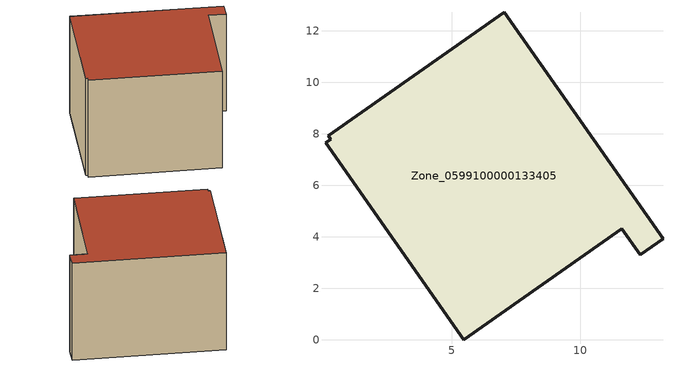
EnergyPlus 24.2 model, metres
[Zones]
Zone_0599100000133405
 floor ground (C_G): 12.32,3.3 11.6,4.32 5.46,0 0.09,7.65 0.29,7.79 0.21,7.92 7.04,12.72 13.21,3.93 z0
 wall outside (C_F): 11.6,4.32 12.32,3.3 13.21,3.93 7.04,12.72 0.21,7.92 0.29,7.79 0.09,7.65 5.46,0 11.6,4.32 z0:7.82
 roof outside (C_R): 0.29,7.79 0.09,7.65 5.46,0 11.6,4.32 12.32,3.3 13.21,3.93 7.04,12.72 0.21,7.92 z7.82
[BUILDING]
Pand.0599100000133405: North Axis=0; Terrain=City; Loads Convergence Tolerance Value=0.04; Temperature Convergence Tolerance Value=0.4; Solar Distribution=FullExterior; Maximum Number of Warmup Days=25; Minimum Number of Warmup Days=1
[Site:Location]
Rotterdam.The.Hague.AP_ZH_NLD Design_Conditions: Latitude=51.96; Longitude=4.45; Time Zone=1; Elevation=-4.5
[SITE:GROUNDTEMPERATURE:BUILDINGSURFACE]
18, 18, 18, 18, 18, 18, 18, 18, 18, 18, 18, 18
[MATERIAL] Thermal Absorptance=0.9; Solar Absorptance=0.7; Visible Absorptance=0.7
Name | Roughness | Thickness | Conductivity | Density | Specific Heat
G.TC.1946-1964 | MediumSmooth | 0.15 | 1 | 540 | 1210
F.TC.1946-1964 | Rough | 0.3 | 0.857143 | 1920 | 840
R.TC.1946-1964 | MediumRough | 0.2 | 0.235294 | 1500 | 1000
[CONSTRUCTION]
C_G: G.TC.1946-1964
C_F: F.TC.1946-1964
C_R: R.TC.1946-1964
[ZONE]
Zone_0599100000133405: Type=1; Multiplier=1; Ceiling Height=Autocalculate; Volume=Autocalculate; Floor Area=autocalculate; Part of Total Floor Area=Yes
[ZONEINFILTRATION:DESIGNFLOWRATE]
Infil_Zone_0599100000133405: Zone or ZoneList or Space or SpaceList=Zone_0599100000133405; Schedule=AlwaysOn; Design Flow Rate Calculation Method=Flow/Area; Flow Rate per Floor Area=0.003; Constant Term Coefficient=1; Temperature Term Coefficient=0; Velocity Term Coefficient=0; Velocity Squared Term Coefficient=0
[HVACTEMPLATE:ZONE:IDEALLOADSAIRSYSTEM]
Zone_0599100000133405: Maximum Heating Supply Air Temperature=50; Minimum Cooling Supply Air Temperature=13; Maximum Heating Supply Air Humidity Ratio=0.0156; Minimum Cooling Supply Air Humidity Ratio=0.0077; Heating Limit=NoLimit; Cooling Limit=NoLimit; Dehumidification Control Type=ConstantSensibleHeatRatio; Cooling Sensible Heat Ratio=0.7; Dehumidification Setpoint=60; Humidification Control Type=None; Humidification Setpoint=30; Outdoor Air Method=None; Outdoor Air Flow Rate per Person=0.00944; Outdoor Air Flow Rate per Zone Floor Area=0; Outdoor Air Flow Rate per Zone=0; Demand Controlled Ventilation Type=None; Outdoor Air Economizer Type=NoEconomizer; Heat Recovery Type=None; Sensible Heat Recovery Effectiveness=0.7; Latent Heat Recovery Effectiveness=0.65
[ZONECONTROL:THERMOSTAT]
ThermostatControl_Zone_0599100000133405: Zone or ZoneList=Zone_0599100000133405; Control Type Schedule=DualSetpointControlType; Control 1=Thermostat_Zone_0599100000133405; Temperature Difference Between Cutout And Setpoint=0
[THERMOSTATSETPOINT:DUALSETPOINT]
Thermostat_Zone_0599100000133405: Heating Setpoint Temperature Schedule=HeatingSetpoint_Zone_0599100000133405; Cooling Setpoint Temperature Schedule=CoolingSetpoint_Zone_0599100000133405
[SCHEDULE:COMPACT]
HeatingSetpoint_Zone_0599100000133405: Through: 12/31, For: AllDays, Until: 24:00, 21
CoolingSetpoint_Zone_0599100000133405: Through: 12/31, For: AllDays, Until: 24:00, 24
DualSetpointControlType: Through: 12/31, For: AllDays, Until: 24:00, 4
AlwaysOn: Through: 12/31, For: AllDays, Until: 24:00, 1
